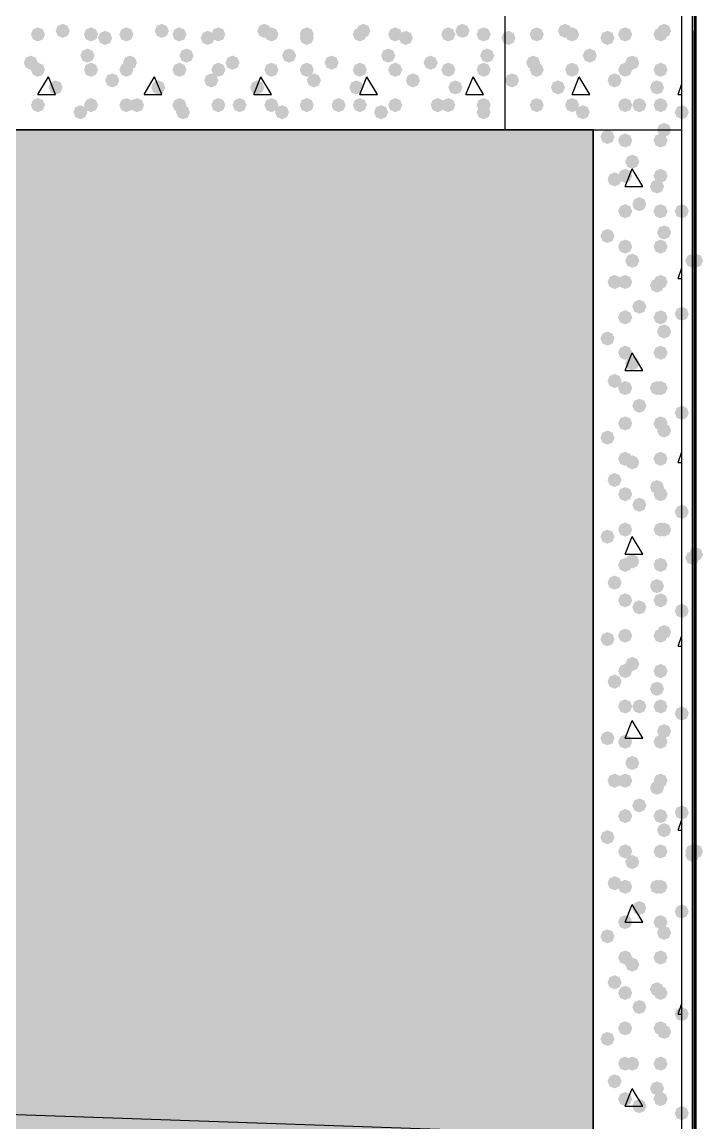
# Model space of a CAD drawing. Header units: millimetres. Extents: x 0 to 420, y 0 to 297.
# Drawn here: x 372.77 to 380.92, y 148.61 to 161.78 of the extents above; entities that cross this region are included whole.
import ezdxf

# ---------------------------------------------------------------- set-up
doc = ezdxf.new("R2010")
doc.units = ezdxf.units.MM
doc.layers.get('0').update_dxf_attribs({"linetype": 'CONTINUOUS'})

msp = doc.modelspace()

# ---------------------------------------------------------------- hatches: boundary and pattern name
at = {"true_color": 0x000007}
h = msp.add_hatch(color=0, dxfattribs=at)
h.paths.add_polyline_path([(380.788333, 226.271667), (380.788333, 82.677)], flags=0)
h.paths.add_polyline_path([(380.788333, 82.677), (380.788333, 226.271667)], flags=0)
at = {"true_color": 0x000008}
for points in [[(373.041333, 161.628667), (373.016462, 161.568871), (372.956667, 161.544), (372.896871, 161.568871), (372.872, 161.628667), (372.896871, 161.688462), (372.956667, 161.713333), (373.016462, 161.688463)], [(373.337667, 161.671), (373.312796, 161.611204), (373.253, 161.586333), (373.193204, 161.611204), (373.168333, 161.671), (373.193204, 161.730796), (373.253, 161.755667), (373.312796, 161.730796)], [(373.676333, 161.628667), (373.651462, 161.568871), (373.591667, 161.544), (373.531871, 161.568871), (373.507, 161.628667), (373.531871, 161.688462), (373.591667, 161.713333), (373.651462, 161.688463)], [(374.099667, 161.628667), (374.074796, 161.568871), (374.015, 161.544), (373.955204, 161.568871), (373.930333, 161.628667), (373.955204, 161.688462), (374.015, 161.713333), (374.074796, 161.688463)], [(374.523, 161.671), (374.498129, 161.611204), (374.438333, 161.586333), (374.378537, 161.611204), (374.353667, 161.671), (374.378537, 161.730796), (374.438333, 161.755667), (374.498129, 161.730796)], [(374.734667, 161.628667), (374.709796, 161.568871), (374.65, 161.544), (374.590204, 161.568871), (374.565333, 161.628667), (374.590204, 161.688462), (374.65, 161.713333), (374.709796, 161.688463)], [(375.200333, 161.628667), (375.175462, 161.568871), (375.115667, 161.544), (375.055871, 161.568871), (375.031, 161.628667), (375.055871, 161.688462), (375.115667, 161.713333), (375.175462, 161.688463)], [(375.750667, 161.671), (375.725796, 161.611204), (375.666, 161.586333), (375.606204, 161.611204), (375.581333, 161.671), (375.606204, 161.730796), (375.666, 161.755667), (375.725796, 161.730796)], [(375.835333, 161.628667), (375.810462, 161.568871), (375.750667, 161.544), (375.690871, 161.568871), (375.666, 161.628667), (375.690871, 161.688462), (375.750667, 161.713333), (375.810462, 161.688463)], [(376.258667, 161.628667), (376.233796, 161.568871), (376.174, 161.544), (376.114204, 161.568871), (376.089333, 161.628667), (376.114204, 161.688462), (376.174, 161.713333), (376.233796, 161.688463)], [(376.893667, 161.628667), (376.868796, 161.568871), (376.809, 161.544), (376.749204, 161.568871), (376.724333, 161.628667), (376.749204, 161.688462), (376.809, 161.713333), (376.868796, 161.688463)], [(376.936, 161.671), (376.911129, 161.611204), (376.851333, 161.586333), (376.791538, 161.611204), (376.766667, 161.671), (376.791537, 161.730796), (376.851333, 161.755667), (376.911129, 161.730796)], [(377.317, 161.628667), (377.292129, 161.568871), (377.232333, 161.544), (377.172537, 161.568871), (377.147667, 161.628667), (377.172537, 161.688462), (377.232333, 161.713333), (377.292129, 161.688463)], [(377.952, 161.628667), (377.927129, 161.568871), (377.867333, 161.544), (377.807538, 161.568871), (377.782667, 161.628667), (377.807537, 161.688462), (377.867333, 161.713333), (377.927129, 161.688463)], [(378.121333, 161.671), (378.096462, 161.611204), (378.036667, 161.586333), (377.976871, 161.611204), (377.952, 161.671), (377.976871, 161.730796), (378.036667, 161.755667), (378.096462, 161.730796)], [(378.375333, 161.628667), (378.350462, 161.568871), (378.290667, 161.544), (378.230871, 161.568871), (378.206, 161.628667), (378.230871, 161.688462), (378.290667, 161.713333), (378.350462, 161.688463)], [(373.845667, 161.586333), (373.820796, 161.526537), (373.761, 161.501667), (373.701204, 161.526537), (373.676333, 161.586333), (373.701204, 161.646129), (373.761, 161.671), (373.820796, 161.646129)], [(375.073333, 161.586333), (375.048463, 161.526537), (374.988667, 161.501667), (374.928871, 161.526537), (374.904, 161.586333), (374.928871, 161.646129), (374.988667, 161.671), (375.048462, 161.646129)], [(376.258667, 161.586333), (376.233796, 161.526537), (376.174, 161.501667), (376.114204, 161.526537), (376.089333, 161.586333), (376.114204, 161.646129), (376.174, 161.671), (376.233796, 161.646129)], [(377.444, 161.586333), (377.419129, 161.526537), (377.359333, 161.501667), (377.299537, 161.526537), (377.274667, 161.586333), (377.299537, 161.646129), (377.359333, 161.671), (377.419129, 161.646129)], [(373.634, 161.374667), (373.609129, 161.314871), (373.549333, 161.29), (373.489537, 161.314871), (373.464667, 161.374667), (373.489537, 161.434462), (373.549333, 161.459333), (373.609129, 161.434463)], [(374.819333, 161.374667), (374.794462, 161.314871), (374.734667, 161.29), (374.674871, 161.314871), (374.65, 161.374667), (374.674871, 161.434462), (374.734667, 161.459333), (374.794462, 161.434463)], [(376.047, 161.374667), (376.022129, 161.314871), (375.962333, 161.29), (375.902537, 161.314871), (375.877667, 161.374667), (375.902537, 161.434462), (375.962333, 161.459333), (376.022129, 161.434463)], [(377.232333, 161.374667), (377.207462, 161.314871), (377.147667, 161.29), (377.087871, 161.314871), (377.063, 161.374667), (377.087871, 161.434462), (377.147667, 161.459333), (377.207462, 161.434463)], [(378.417667, 161.374667), (378.392796, 161.314871), (378.333, 161.29), (378.273204, 161.314871), (378.248333, 161.374667), (378.273204, 161.434462), (378.333, 161.459333), (378.392796, 161.434463)], [(372.956667, 161.29), (372.931796, 161.230204), (372.872, 161.205333), (372.812204, 161.230204), (372.787333, 161.29), (372.812204, 161.349796), (372.872, 161.374667), (372.931796, 161.349796)], [(373.041333, 161.205333), (373.016462, 161.145537), (372.956667, 161.120667), (372.896871, 161.145537), (372.872, 161.205333), (372.896871, 161.265129), (372.956667, 161.29), (373.016462, 161.265129)], [(373.676333, 161.205333), (373.651462, 161.145537), (373.591667, 161.120667), (373.531871, 161.145537), (373.507, 161.205333), (373.531871, 161.265129), (373.591667, 161.29), (373.651462, 161.265129)], [(374.099667, 161.205333), (374.074796, 161.145537), (374.015, 161.120667), (373.955204, 161.145537), (373.930333, 161.205333), (373.955204, 161.265129), (374.015, 161.29), (374.074796, 161.265129)], [(374.142, 161.29), (374.117129, 161.230204), (374.057333, 161.205333), (373.997538, 161.230204), (373.972667, 161.29), (373.997537, 161.349796), (374.057333, 161.374667), (374.117129, 161.349796)], [(374.734667, 161.205333), (374.709796, 161.145537), (374.65, 161.120667), (374.590204, 161.145537), (374.565333, 161.205333), (374.590204, 161.265129), (374.65, 161.29), (374.709796, 161.265129)], [(375.200333, 161.205333), (375.175462, 161.145537), (375.115667, 161.120667), (375.055871, 161.145537), (375.031, 161.205333), (375.055871, 161.265129), (375.115667, 161.29), (375.175462, 161.265129)], [(375.369667, 161.29), (375.344796, 161.230204), (375.285, 161.205333), (375.225204, 161.230204), (375.200333, 161.29), (375.225204, 161.349796), (375.285, 161.374667), (375.344796, 161.349796)], [(375.835333, 161.205333), (375.810462, 161.145537), (375.750667, 161.120667), (375.690871, 161.145537), (375.666, 161.205333), (375.690871, 161.265129), (375.750667, 161.29), (375.810462, 161.265129)], [(376.258667, 161.205333), (376.233796, 161.145537), (376.174, 161.120667), (376.114204, 161.145537), (376.089333, 161.205333), (376.114204, 161.265129), (376.174, 161.29), (376.233796, 161.265129)], [(376.555, 161.29), (376.530129, 161.230204), (376.470333, 161.205333), (376.410538, 161.230204), (376.385667, 161.29), (376.410537, 161.349796), (376.470333, 161.374667), (376.530129, 161.349796)], [(376.893667, 161.205333), (376.868796, 161.145537), (376.809, 161.120667), (376.749204, 161.145537), (376.724333, 161.205333), (376.749204, 161.265129), (376.809, 161.29), (376.868796, 161.265129)], [(377.317, 161.205333), (377.292129, 161.145537), (377.232333, 161.120667), (377.172537, 161.145537), (377.147667, 161.205333), (377.172537, 161.265129), (377.232333, 161.29), (377.292129, 161.265129)], [(377.740333, 161.29), (377.715463, 161.230204), (377.655667, 161.205333), (377.595871, 161.230204), (377.571, 161.29), (377.595871, 161.349796), (377.655667, 161.374667), (377.715462, 161.349796)], [(377.952, 161.205333), (377.927129, 161.145537), (377.867333, 161.120667), (377.807538, 161.145537), (377.782667, 161.205333), (377.807537, 161.265129), (377.867333, 161.29), (377.927129, 161.265129)], [(378.375333, 161.205333), (378.350462, 161.145537), (378.290667, 161.120667), (378.230871, 161.145537), (378.206, 161.205333), (378.230871, 161.265129), (378.290667, 161.29), (378.350462, 161.265129)], [(373.930333, 161.078333), (373.905463, 161.018537), (373.845667, 160.993667), (373.785871, 161.018537), (373.761, 161.078333), (373.785871, 161.138129), (373.845667, 161.163), (373.905462, 161.138129)], [(375.115667, 161.078333), (375.090796, 161.018537), (375.031, 160.993667), (374.971204, 161.018537), (374.946333, 161.078333), (374.971204, 161.138129), (375.031, 161.163), (375.090796, 161.138129)], [(376.343333, 161.078333), (376.318463, 161.018537), (376.258667, 160.993667), (376.198871, 161.018537), (376.174, 161.078333), (376.198871, 161.138129), (376.258667, 161.163), (376.318462, 161.138129)], [(377.528667, 161.078333), (377.503796, 161.018537), (377.444, 160.993667), (377.384204, 161.018537), (377.359333, 161.078333), (377.384204, 161.138129), (377.444, 161.163), (377.503796, 161.138129)], [(373.253, 160.993667), (373.228129, 160.933871), (373.168333, 160.909), (373.108538, 160.933871), (373.083667, 160.993667), (373.108537, 161.053462), (373.168333, 161.078333), (373.228129, 161.053463)], [(374.480667, 160.993667), (374.455796, 160.933871), (374.396, 160.909), (374.336204, 160.933871), (374.311333, 160.993667), (374.336204, 161.053462), (374.396, 161.078333), (374.455796, 161.053463)], [(375.666, 160.993667), (375.641129, 160.933871), (375.581333, 160.909), (375.521538, 160.933871), (375.496667, 160.993667), (375.521537, 161.053462), (375.581333, 161.078333), (375.641129, 161.053463)], [(376.851333, 160.993667), (376.826462, 160.933871), (376.766667, 160.909), (376.706871, 160.933871), (376.682, 160.993667), (376.706871, 161.053462), (376.766667, 161.078333), (376.826462, 161.053463)], [(378.036667, 160.993667), (378.011796, 160.933871), (377.952, 160.909), (377.892204, 160.933871), (377.867333, 160.993667), (377.892204, 161.053462), (377.952, 161.078333), (378.011796, 161.053463)], [(373.041333, 160.782), (373.016462, 160.722204), (372.956667, 160.697333), (372.896871, 160.722204), (372.872, 160.782), (372.896871, 160.841796), (372.956667, 160.866667), (373.016462, 160.841796)], [(373.041333, 160.782), (373.016462, 160.722204), (372.956667, 160.697333), (372.896871, 160.722204), (372.872, 160.782), (372.896871, 160.841796), (372.956667, 160.866667), (373.016462, 160.841796)], [(373.549333, 160.697333), (373.524462, 160.637537), (373.464667, 160.612667), (373.404871, 160.637537), (373.38, 160.697333), (373.404871, 160.757129), (373.464667, 160.782), (373.524462, 160.757129)], [(373.676333, 160.782), (373.651462, 160.722204), (373.591667, 160.697333), (373.531871, 160.722204), (373.507, 160.782), (373.531871, 160.841796), (373.591667, 160.866667), (373.651462, 160.841796)], [(374.099667, 160.782), (374.074796, 160.722204), (374.015, 160.697333), (373.955204, 160.722204), (373.930333, 160.782), (373.955204, 160.841796), (374.015, 160.866667), (374.074796, 160.841796)], [(374.226667, 160.782), (374.201796, 160.722204), (374.142, 160.697333), (374.082204, 160.722204), (374.057333, 160.782), (374.082204, 160.841796), (374.142, 160.866667), (374.201796, 160.841796)], [(374.734667, 160.782), (374.709796, 160.722204), (374.65, 160.697333), (374.590204, 160.722204), (374.565333, 160.782), (374.590204, 160.841796), (374.65, 160.866667), (374.709796, 160.841796)], [(374.777, 160.697333), (374.752129, 160.637537), (374.692333, 160.612667), (374.632538, 160.637537), (374.607667, 160.697333), (374.632537, 160.757129), (374.692333, 160.782), (374.752129, 160.757129)], [(375.200333, 160.782), (375.175462, 160.722204), (375.115667, 160.697333), (375.055871, 160.722204), (375.031, 160.782), (375.055871, 160.841796), (375.115667, 160.866667), (375.175462, 160.841796)], [(375.454333, 160.782), (375.429463, 160.722204), (375.369667, 160.697333), (375.309871, 160.722204), (375.285, 160.782), (375.309871, 160.841796), (375.369667, 160.866667), (375.429462, 160.841796)], [(375.835333, 160.782), (375.810462, 160.722204), (375.750667, 160.697333), (375.690871, 160.722204), (375.666, 160.782), (375.690871, 160.841796), (375.750667, 160.866667), (375.810462, 160.841796)], [(375.962333, 160.697333), (375.937462, 160.637537), (375.877667, 160.612667), (375.817871, 160.637537), (375.793, 160.697333), (375.817871, 160.757129), (375.877667, 160.782), (375.937462, 160.757129)], [(376.258667, 160.782), (376.233796, 160.722204), (376.174, 160.697333), (376.114204, 160.722204), (376.089333, 160.782), (376.114204, 160.841796), (376.174, 160.866667), (376.233796, 160.841796)], [(376.639667, 160.782), (376.614796, 160.722204), (376.555, 160.697333), (376.495204, 160.722204), (376.470333, 160.782), (376.495204, 160.841796), (376.555, 160.866667), (376.614796, 160.841796)], [(376.893667, 160.782), (376.868796, 160.722204), (376.809, 160.697333), (376.749204, 160.722204), (376.724333, 160.782), (376.749204, 160.841796), (376.809, 160.866667), (376.868796, 160.841796)], [(377.147667, 160.697333), (377.122796, 160.637537), (377.063, 160.612667), (377.003204, 160.637537), (376.978333, 160.697333), (377.003204, 160.757129), (377.063, 160.782), (377.122796, 160.757129)], [(377.317, 160.782), (377.292129, 160.722204), (377.232333, 160.697333), (377.172537, 160.722204), (377.147667, 160.782), (377.172537, 160.841796), (377.232333, 160.866667), (377.292129, 160.841796)], [(377.825, 160.782), (377.800129, 160.722204), (377.740333, 160.697333), (377.680538, 160.722204), (377.655667, 160.782), (377.680537, 160.841796), (377.740333, 160.866667), (377.800129, 160.841796)], [(377.952, 160.782), (377.927129, 160.722204), (377.867333, 160.697333), (377.807538, 160.722204), (377.782667, 160.782), (377.807537, 160.841796), (377.867333, 160.866667), (377.927129, 160.841796)], [(378.375333, 160.782), (378.350462, 160.722204), (378.290667, 160.697333), (378.230871, 160.722204), (378.206, 160.782), (378.230871, 160.841796), (378.290667, 160.866667), (378.350462, 160.841796)], [(378.375333, 160.697333), (378.350462, 160.637537), (378.290667, 160.612667), (378.230871, 160.637537), (378.206, 160.697333), (378.230871, 160.757129), (378.290667, 160.782), (378.350462, 160.757129)], [(380.534333, 160.485667), (380.509462, 160.425871), (380.449667, 160.401), (380.389871, 160.425871), (380.365, 160.485667), (380.389871, 160.545462), (380.449667, 160.570333), (380.509462, 160.545463)], [(379.857, 160.401), (379.832129, 160.341204), (379.772333, 160.316333), (379.712538, 160.341204), (379.687667, 160.401), (379.712537, 160.460796), (379.772333, 160.485667), (379.832129, 160.460796)], [(380.068667, 160.358667), (380.043796, 160.298871), (379.984, 160.274), (379.924204, 160.298871), (379.899333, 160.358667), (379.924204, 160.418462), (379.984, 160.443333), (380.043796, 160.418463)], [(380.492, 160.358667), (380.467129, 160.298871), (380.407333, 160.274), (380.347538, 160.298871), (380.322667, 160.358667), (380.347537, 160.418462), (380.407333, 160.443333), (380.467129, 160.418463)], [(380.153333, 160.104667), (380.128462, 160.044871), (380.068667, 160.02), (380.008871, 160.044871), (379.984, 160.104667), (380.008871, 160.164462), (380.068667, 160.189333), (380.128462, 160.164463)], [(379.941667, 159.893), (379.916796, 159.833204), (379.857, 159.808333), (379.797204, 159.833204), (379.772333, 159.893), (379.797204, 159.952796), (379.857, 159.977667), (379.916796, 159.952796)], [(380.068667, 159.935333), (380.043796, 159.875537), (379.984, 159.850667), (379.924204, 159.875537), (379.899333, 159.935333), (379.924204, 159.995129), (379.984, 160.02), (380.043796, 159.995129)], [(380.492, 159.935333), (380.467129, 159.875537), (380.407333, 159.850667), (380.347538, 159.875537), (380.322667, 159.935333), (380.347537, 159.995129), (380.407333, 160.02), (380.467129, 159.995129)], [(380.449667, 159.808333), (380.424796, 159.748538), (380.365, 159.723667), (380.305204, 159.748538), (380.280333, 159.808333), (380.305204, 159.868129), (380.365, 159.893), (380.424796, 159.868129)], [(380.068667, 159.512), (380.043796, 159.452204), (379.984, 159.427333), (379.924204, 159.452204), (379.899333, 159.512), (379.924204, 159.571796), (379.984, 159.596667), (380.043796, 159.571796)], [(380.238, 159.596667), (380.213129, 159.536871), (380.153333, 159.512), (380.093538, 159.536871), (380.068667, 159.596667), (380.093537, 159.656462), (380.153333, 159.681333), (380.213129, 159.656463)], [(380.492, 159.512), (380.467129, 159.452204), (380.407333, 159.427333), (380.347538, 159.452204), (380.322667, 159.512), (380.347537, 159.571796), (380.407333, 159.596667), (380.467129, 159.571796)], [(380.746, 159.512), (380.721129, 159.452204), (380.661333, 159.427333), (380.601537, 159.452204), (380.576667, 159.512), (380.601537, 159.571796), (380.661333, 159.596667), (380.721129, 159.571796)], [(380.534333, 159.258), (380.509462, 159.198204), (380.449667, 159.173333), (380.389871, 159.198204), (380.365, 159.258), (380.389871, 159.317796), (380.449667, 159.342667), (380.509462, 159.317796)], [(379.857, 159.215667), (379.832129, 159.155871), (379.772333, 159.131), (379.712538, 159.155871), (379.687667, 159.215667), (379.712537, 159.275462), (379.772333, 159.300333), (379.832129, 159.275463)], [(380.068667, 159.088667), (380.043796, 159.028871), (379.984, 159.004), (379.924204, 159.028871), (379.899333, 159.088667), (379.924204, 159.148462), (379.984, 159.173333), (380.043796, 159.148463)], [(380.492, 159.088667), (380.467129, 159.028871), (380.407333, 159.004), (380.347538, 159.028871), (380.322667, 159.088667), (380.347537, 159.148462), (380.407333, 159.173333), (380.467129, 159.148463)], [(380.153333, 158.919333), (380.128462, 158.859537), (380.068667, 158.834667), (380.008871, 158.859537), (379.984, 158.919333), (380.008871, 158.979129), (380.068667, 159.004), (380.128462, 158.979129)], [(379.941667, 158.665333), (379.916796, 158.605537), (379.857, 158.580667), (379.797204, 158.605537), (379.772333, 158.665333), (379.797204, 158.725129), (379.857, 158.75), (379.916796, 158.725129)], [(380.068667, 158.665333), (380.043796, 158.605537), (379.984, 158.580667), (379.924204, 158.605537), (379.899333, 158.665333), (379.924204, 158.725129), (379.984, 158.75), (380.043796, 158.725129)], [(380.449667, 158.623), (380.424796, 158.563204), (380.365, 158.538333), (380.305204, 158.563204), (380.280333, 158.623), (380.305204, 158.682796), (380.365, 158.707667), (380.424796, 158.682796)], [(380.492, 158.665333), (380.467129, 158.605537), (380.407333, 158.580667), (380.347538, 158.605537), (380.322667, 158.665333), (380.347537, 158.725129), (380.407333, 158.75), (380.467129, 158.725129)], [(380.238, 158.369), (380.213129, 158.309204), (380.153333, 158.284333), (380.093538, 158.309204), (380.068667, 158.369), (380.093537, 158.428796), (380.153333, 158.453667), (380.213129, 158.428796)], [(380.068667, 158.242), (380.043796, 158.182204), (379.984, 158.157333), (379.924204, 158.182204), (379.899333, 158.242), (379.924204, 158.301796), (379.984, 158.326667), (380.043796, 158.301796)], [(380.492, 158.242), (380.467129, 158.182204), (380.407333, 158.157333), (380.347538, 158.182204), (380.322667, 158.242), (380.347537, 158.301796), (380.407333, 158.326667), (380.467129, 158.301796)], [(380.746, 158.284333), (380.721129, 158.224538), (380.661333, 158.199667), (380.601537, 158.224538), (380.576667, 158.284333), (380.601537, 158.344129), (380.661333, 158.369), (380.721129, 158.344129)], [(380.534333, 158.072667), (380.509462, 158.012871), (380.449667, 157.988), (380.389871, 158.012871), (380.365, 158.072667), (380.389871, 158.132462), (380.449667, 158.157333), (380.509462, 158.132463)], [(379.857, 157.988), (379.832129, 157.928204), (379.772333, 157.903333), (379.712538, 157.928204), (379.687667, 157.988), (379.712537, 158.047796), (379.772333, 158.072667), (379.832129, 158.047796)], [(380.068667, 157.818667), (380.043796, 157.758871), (379.984, 157.734), (379.924204, 157.758871), (379.899333, 157.818667), (379.924204, 157.878462), (379.984, 157.903333), (380.043796, 157.878463)], [(380.492, 157.818667), (380.467129, 157.758871), (380.407333, 157.734), (380.347538, 157.758871), (380.322667, 157.818667), (380.347537, 157.878462), (380.407333, 157.903333), (380.467129, 157.878463)], [(380.153333, 157.691667), (380.128462, 157.631871), (380.068667, 157.607), (380.008871, 157.631871), (379.984, 157.691667), (380.008871, 157.751462), (380.068667, 157.776333), (380.128462, 157.751463)], [(379.941667, 157.48), (379.916796, 157.420204), (379.857, 157.395333), (379.797204, 157.420204), (379.772333, 157.48), (379.797204, 157.539796), (379.857, 157.564667), (379.916796, 157.539796)], [(380.068667, 157.395333), (380.043796, 157.335537), (379.984, 157.310667), (379.924204, 157.335537), (379.899333, 157.395333), (379.924204, 157.455129), (379.984, 157.48), (380.043796, 157.455129)], [(380.449667, 157.395333), (380.424796, 157.335537), (380.365, 157.310667), (380.305204, 157.335537), (380.280333, 157.395333), (380.305204, 157.455129), (380.365, 157.48), (380.424796, 157.455129)], [(380.492, 157.395333), (380.467129, 157.335537), (380.407333, 157.310667), (380.347538, 157.335537), (380.322667, 157.395333), (380.347537, 157.455129), (380.407333, 157.48), (380.467129, 157.455129)], [(380.238, 157.183667), (380.213129, 157.123871), (380.153333, 157.099), (380.093538, 157.123871), (380.068667, 157.183667), (380.093537, 157.243462), (380.153333, 157.268333), (380.213129, 157.243463)], [(380.746, 157.099), (380.721129, 157.039204), (380.661333, 157.014333), (380.601537, 157.039204), (380.576667, 157.099), (380.601537, 157.158796), (380.661333, 157.183667), (380.721129, 157.158796)], [(380.068667, 156.972), (380.043796, 156.912204), (379.984, 156.887333), (379.924204, 156.912204), (379.899333, 156.972), (379.924204, 157.031796), (379.984, 157.056667), (380.043796, 157.031796)], [(380.492, 156.972), (380.467129, 156.912204), (380.407333, 156.887333), (380.347538, 156.912204), (380.322667, 156.972), (380.347537, 157.031796), (380.407333, 157.056667), (380.467129, 157.031796)], [(380.534333, 156.887333), (380.509462, 156.827537), (380.449667, 156.802667), (380.389871, 156.827537), (380.365, 156.887333), (380.389871, 156.947129), (380.449667, 156.972), (380.509462, 156.947129)], [(379.857, 156.802667), (379.832129, 156.742871), (379.772333, 156.718), (379.712538, 156.742871), (379.687667, 156.802667), (379.712537, 156.862462), (379.772333, 156.887333), (379.832129, 156.862463)], [(380.068667, 156.548667), (380.043796, 156.488871), (379.984, 156.464), (379.924204, 156.488871), (379.899333, 156.548667), (379.924204, 156.608462), (379.984, 156.633333), (380.043796, 156.608463)], [(380.153333, 156.506333), (380.128462, 156.446537), (380.068667, 156.421667), (380.008871, 156.446537), (379.984, 156.506333), (380.008871, 156.566129), (380.068667, 156.591), (380.128462, 156.566129)], [(380.492, 156.548667), (380.467129, 156.488871), (380.407333, 156.464), (380.347538, 156.488871), (380.322667, 156.548667), (380.347537, 156.608462), (380.407333, 156.633333), (380.467129, 156.608463)], [(379.941667, 156.294667), (379.916796, 156.234871), (379.857, 156.21), (379.797204, 156.234871), (379.772333, 156.294667), (379.797204, 156.354462), (379.857, 156.379333), (379.916796, 156.354463)], [(380.449667, 156.21), (380.424796, 156.150204), (380.365, 156.125333), (380.305204, 156.150204), (380.280333, 156.21), (380.305204, 156.269796), (380.365, 156.294667), (380.424796, 156.269796)], [(380.068667, 156.125333), (380.043796, 156.065537), (379.984, 156.040667), (379.924204, 156.065537), (379.899333, 156.125333), (379.924204, 156.185129), (379.984, 156.21), (380.043796, 156.185129)], [(380.492, 156.125333), (380.467129, 156.065537), (380.407333, 156.040667), (380.347538, 156.065537), (380.322667, 156.125333), (380.347537, 156.185129), (380.407333, 156.21), (380.467129, 156.185129)], [(380.238, 155.998333), (380.213129, 155.938538), (380.153333, 155.913667), (380.093538, 155.938538), (380.068667, 155.998333), (380.093537, 156.058129), (380.153333, 156.083), (380.213129, 156.058129)], [(380.746, 155.913667), (380.721129, 155.853871), (380.661333, 155.829), (380.601537, 155.853871), (380.576667, 155.913667), (380.601537, 155.973462), (380.661333, 155.998333), (380.721129, 155.973463)], [(380.068667, 155.702), (380.043796, 155.642204), (379.984, 155.617333), (379.924204, 155.642204), (379.899333, 155.702), (379.924204, 155.761796), (379.984, 155.786667), (380.043796, 155.761796)], [(380.492, 155.702), (380.467129, 155.642204), (380.407333, 155.617333), (380.347538, 155.642204), (380.322667, 155.702), (380.347537, 155.761796), (380.407333, 155.786667), (380.467129, 155.761796)], [(380.534333, 155.702), (380.509462, 155.642204), (380.449667, 155.617333), (380.389871, 155.642204), (380.365, 155.702), (380.389871, 155.761796), (380.449667, 155.786667), (380.509462, 155.761796)], [(379.857, 155.617333), (379.832129, 155.557537), (379.772333, 155.532667), (379.712538, 155.557537), (379.687667, 155.617333), (379.712537, 155.677129), (379.772333, 155.702), (379.832129, 155.677129)], [(380.068667, 155.278667), (380.043796, 155.218871), (379.984, 155.194), (379.924204, 155.218871), (379.899333, 155.278667), (379.924204, 155.338462), (379.984, 155.363333), (380.043796, 155.338463)], [(380.153333, 155.321), (380.128462, 155.261204), (380.068667, 155.236333), (380.008871, 155.261204), (379.984, 155.321), (380.008871, 155.380796), (380.068667, 155.405667), (380.128462, 155.380796)], [(380.492, 155.278667), (380.467129, 155.218871), (380.407333, 155.194), (380.347538, 155.218871), (380.322667, 155.278667), (380.347537, 155.338462), (380.407333, 155.363333), (380.467129, 155.338463)], [(379.941667, 155.067), (379.916796, 155.007204), (379.857, 154.982333), (379.797204, 155.007204), (379.772333, 155.067), (379.797204, 155.126796), (379.857, 155.151667), (379.916796, 155.126796)], [(380.449667, 155.024667), (380.424796, 154.964871), (380.365, 154.94), (380.305204, 154.964871), (380.280333, 155.024667), (380.305204, 155.084462), (380.365, 155.109333), (380.424796, 155.084463)], [(380.068667, 154.855333), (380.043796, 154.795537), (379.984, 154.770667), (379.924204, 154.795537), (379.899333, 154.855333), (379.924204, 154.915129), (379.984, 154.94), (380.043796, 154.915129)], [(380.238, 154.770667), (380.213129, 154.710871), (380.153333, 154.686), (380.093538, 154.710871), (380.068667, 154.770667), (380.093537, 154.830462), (380.153333, 154.855333), (380.213129, 154.830463)], [(380.492, 154.855333), (380.467129, 154.795537), (380.407333, 154.770667), (380.347538, 154.795537), (380.322667, 154.855333), (380.347537, 154.915129), (380.407333, 154.94), (380.467129, 154.915129)], [(380.746, 154.728333), (380.721129, 154.668537), (380.661333, 154.643667), (380.601537, 154.668537), (380.576667, 154.728333), (380.601537, 154.788129), (380.661333, 154.813), (380.721129, 154.788129)], [(379.857, 154.389667), (379.832129, 154.329871), (379.772333, 154.305), (379.712538, 154.329871), (379.687667, 154.389667), (379.712537, 154.449462), (379.772333, 154.474333), (379.832129, 154.449463)], [(380.068667, 154.432), (380.043796, 154.372204), (379.984, 154.347333), (379.924204, 154.372204), (379.899333, 154.432), (379.924204, 154.491796), (379.984, 154.516667), (380.043796, 154.491796)], [(380.492, 154.432), (380.467129, 154.372204), (380.407333, 154.347333), (380.347538, 154.372204), (380.322667, 154.432), (380.347537, 154.491796), (380.407333, 154.516667), (380.467129, 154.491796)], [(380.534333, 154.474333), (380.509462, 154.414537), (380.449667, 154.389667), (380.389871, 154.414537), (380.365, 154.474333), (380.389871, 154.534129), (380.449667, 154.559), (380.509462, 154.534129)], [(380.153333, 154.093333), (380.128462, 154.033537), (380.068667, 154.008667), (380.008871, 154.033537), (379.984, 154.093333), (380.008871, 154.153129), (380.068667, 154.178), (380.128462, 154.153129)], [(380.068667, 154.008667), (380.043796, 153.948871), (379.984, 153.924), (379.924204, 153.948871), (379.899333, 154.008667), (379.924204, 154.068462), (379.984, 154.093333), (380.043796, 154.068463)], [(380.492, 154.008667), (380.467129, 153.948871), (380.407333, 153.924), (380.347538, 153.948871), (380.322667, 154.008667), (380.347537, 154.068462), (380.407333, 154.093333), (380.467129, 154.068463)], [(379.941667, 153.881667), (379.916796, 153.821871), (379.857, 153.797), (379.797204, 153.821871), (379.772333, 153.881667), (379.797204, 153.941462), (379.857, 153.966333), (379.916796, 153.941463)], [(380.449667, 153.797), (380.424796, 153.737204), (380.365, 153.712333), (380.305204, 153.737204), (380.280333, 153.797), (380.305204, 153.856796), (380.365, 153.881667), (380.424796, 153.856796)], [(380.068667, 153.585333), (380.043796, 153.525537), (379.984, 153.500667), (379.924204, 153.525537), (379.899333, 153.585333), (379.924204, 153.645129), (379.984, 153.67), (380.043796, 153.645129)], [(380.238, 153.585333), (380.213129, 153.525537), (380.153333, 153.500667), (380.093538, 153.525537), (380.068667, 153.585333), (380.093537, 153.645129), (380.153333, 153.67), (380.213129, 153.645129)], [(380.492, 153.585333), (380.467129, 153.525537), (380.407333, 153.500667), (380.347538, 153.525537), (380.322667, 153.585333), (380.347537, 153.645129), (380.407333, 153.67), (380.467129, 153.645129)], [(380.746, 153.500667), (380.721129, 153.440871), (380.661333, 153.416), (380.601537, 153.440871), (380.576667, 153.500667), (380.601537, 153.560462), (380.661333, 153.585333), (380.721129, 153.560463)], [(379.857, 153.204333), (379.832129, 153.144537), (379.772333, 153.119667), (379.712538, 153.144537), (379.687667, 153.204333), (379.712537, 153.264129), (379.772333, 153.289), (379.832129, 153.264129)], [(380.534333, 153.289), (380.509462, 153.229204), (380.449667, 153.204333), (380.389871, 153.229204), (380.365, 153.289), (380.389871, 153.348796), (380.449667, 153.373667), (380.509462, 153.348796)], [(380.068667, 153.162), (380.043796, 153.102204), (379.984, 153.077333), (379.924204, 153.102204), (379.899333, 153.162), (379.924204, 153.221796), (379.984, 153.246667), (380.043796, 153.221796)], [(380.492, 153.162), (380.467129, 153.102204), (380.407333, 153.077333), (380.347538, 153.102204), (380.322667, 153.162), (380.347537, 153.221796), (380.407333, 153.246667), (380.467129, 153.221796)], [(380.153333, 152.908), (380.128462, 152.848204), (380.068667, 152.823333), (380.008871, 152.848204), (379.984, 152.908), (380.008871, 152.967796), (380.068667, 152.992667), (380.128462, 152.967796)], [(379.941667, 152.696333), (379.916796, 152.636537), (379.857, 152.611667), (379.797204, 152.636537), (379.772333, 152.696333), (379.797204, 152.756129), (379.857, 152.781), (379.916796, 152.756129)], [(380.068667, 152.696333), (380.043796, 152.636537), (379.984, 152.611667), (379.924204, 152.636537), (379.899333, 152.696333), (379.924204, 152.756129), (379.984, 152.781), (380.043796, 152.756129)], [(380.492, 152.696333), (380.467129, 152.636537), (380.407333, 152.611667), (380.347538, 152.636537), (380.322667, 152.696333), (380.347537, 152.756129), (380.407333, 152.781), (380.467129, 152.756129)], [(380.449667, 152.611667), (380.424796, 152.551871), (380.365, 152.527), (380.305204, 152.551871), (380.280333, 152.611667), (380.305204, 152.671462), (380.365, 152.696333), (380.424796, 152.671463)], [(380.238, 152.4), (380.213129, 152.340204), (380.153333, 152.315333), (380.093538, 152.340204), (380.068667, 152.4), (380.093537, 152.459796), (380.153333, 152.484667), (380.213129, 152.459796)], [(380.068667, 152.273), (380.043796, 152.213204), (379.984, 152.188333), (379.924204, 152.213204), (379.899333, 152.273), (379.924204, 152.332796), (379.984, 152.357667), (380.043796, 152.332796)], [(380.492, 152.273), (380.467129, 152.213204), (380.407333, 152.188333), (380.347538, 152.213204), (380.322667, 152.273), (380.347537, 152.332796), (380.407333, 152.357667), (380.467129, 152.332796)], [(380.746, 152.315333), (380.721129, 152.255537), (380.661333, 152.230667), (380.601537, 152.255537), (380.576667, 152.315333), (380.601537, 152.375129), (380.661333, 152.4), (380.721129, 152.375129)], [(379.857, 152.019), (379.832129, 151.959204), (379.772333, 151.934333), (379.712538, 151.959204), (379.687667, 152.019), (379.712537, 152.078796), (379.772333, 152.103667), (379.832129, 152.078796)], [(380.534333, 152.103667), (380.509462, 152.043871), (380.449667, 152.019), (380.389871, 152.043871), (380.365, 152.103667), (380.389871, 152.163462), (380.449667, 152.188333), (380.509462, 152.163463)], [(380.068667, 151.849667), (380.043796, 151.789871), (379.984, 151.765), (379.924204, 151.789871), (379.899333, 151.849667), (379.924204, 151.909462), (379.984, 151.934333), (380.043796, 151.909463)], [(380.492, 151.849667), (380.467129, 151.789871), (380.407333, 151.765), (380.347538, 151.789871), (380.322667, 151.849667), (380.347537, 151.909462), (380.407333, 151.934333), (380.467129, 151.909463)], [(380.153333, 151.722667), (380.128462, 151.662871), (380.068667, 151.638), (380.008871, 151.662871), (379.984, 151.722667), (380.008871, 151.782462), (380.068667, 151.807333), (380.128462, 151.782463)], [(379.941667, 151.468667), (379.916796, 151.408871), (379.857, 151.384), (379.797204, 151.408871), (379.772333, 151.468667), (379.797204, 151.528462), (379.857, 151.553333), (379.916796, 151.528463)], [(380.068667, 151.426333), (380.043796, 151.366537), (379.984, 151.341667), (379.924204, 151.366537), (379.899333, 151.426333), (379.924204, 151.486129), (379.984, 151.511), (380.043796, 151.486129)], [(380.449667, 151.426333), (380.424796, 151.366537), (380.365, 151.341667), (380.305204, 151.366537), (380.280333, 151.426333), (380.305204, 151.486129), (380.365, 151.511), (380.424796, 151.486129)], [(380.492, 151.426333), (380.467129, 151.366537), (380.407333, 151.341667), (380.347538, 151.366537), (380.322667, 151.426333), (380.347537, 151.486129), (380.407333, 151.511), (380.467129, 151.486129)], [(380.238, 151.172333), (380.213129, 151.112537), (380.153333, 151.087667), (380.093538, 151.112537), (380.068667, 151.172333), (380.093537, 151.232129), (380.153333, 151.257), (380.213129, 151.232129)], [(380.746, 151.13), (380.721129, 151.070204), (380.661333, 151.045333), (380.601537, 151.070204), (380.576667, 151.13), (380.601537, 151.189796), (380.661333, 151.214667), (380.721129, 151.189796)], [(380.068667, 151.003), (380.043796, 150.943204), (379.984, 150.918333), (379.924204, 150.943204), (379.899333, 151.003), (379.924204, 151.062796), (379.984, 151.087667), (380.043796, 151.062796)], [(380.492, 151.003), (380.467129, 150.943204), (380.407333, 150.918333), (380.347538, 150.943204), (380.322667, 151.003), (380.347537, 151.062796), (380.407333, 151.087667), (380.467129, 151.062796)], [(379.857, 150.833667), (379.832129, 150.773871), (379.772333, 150.749), (379.712538, 150.773871), (379.687667, 150.833667), (379.712537, 150.893462), (379.772333, 150.918333), (379.832129, 150.893463)], [(380.534333, 150.876), (380.509462, 150.816204), (380.449667, 150.791333), (380.389871, 150.816204), (380.365, 150.876), (380.389871, 150.935796), (380.449667, 150.960667), (380.509462, 150.935796)], [(380.068667, 150.579667), (380.043796, 150.519871), (379.984, 150.495), (379.924204, 150.519871), (379.899333, 150.579667), (379.924204, 150.639462), (379.984, 150.664333), (380.043796, 150.639463)], [(380.492, 150.579667), (380.467129, 150.519871), (380.407333, 150.495), (380.347538, 150.519871), (380.322667, 150.579667), (380.347537, 150.639462), (380.407333, 150.664333), (380.467129, 150.639463)], [(380.153333, 150.495), (380.128462, 150.435204), (380.068667, 150.410333), (380.008871, 150.435204), (379.984, 150.495), (380.008871, 150.554796), (380.068667, 150.579667), (380.128462, 150.554796)], [(379.941667, 150.283333), (379.916796, 150.223537), (379.857, 150.198667), (379.797204, 150.223537), (379.772333, 150.283333), (379.797204, 150.343129), (379.857, 150.368), (379.916796, 150.343129)], [(380.068667, 150.156333), (380.043796, 150.096537), (379.984, 150.071667), (379.924204, 150.096537), (379.899333, 150.156333), (379.924204, 150.216129), (379.984, 150.241), (380.043796, 150.216129)], [(380.449667, 150.198667), (380.424796, 150.138871), (380.365, 150.114), (380.305204, 150.138871), (380.280333, 150.198667), (380.305204, 150.258462), (380.365, 150.283333), (380.424796, 150.258463)], [(380.492, 150.156333), (380.467129, 150.096537), (380.407333, 150.071667), (380.347538, 150.096537), (380.322667, 150.156333), (380.347537, 150.216129), (380.407333, 150.241), (380.467129, 150.216129)], [(380.238, 149.987), (380.213129, 149.927204), (380.153333, 149.902333), (380.093538, 149.927204), (380.068667, 149.987), (380.093537, 150.046796), (380.153333, 150.071667), (380.213129, 150.046796)], [(380.746, 149.902333), (380.721129, 149.842537), (380.661333, 149.817667), (380.601537, 149.842537), (380.576667, 149.902333), (380.601537, 149.962129), (380.661333, 149.987), (380.721129, 149.962129)], [(380.068667, 149.733), (380.043796, 149.673204), (379.984, 149.648333), (379.924204, 149.673204), (379.899333, 149.733), (379.924204, 149.792796), (379.984, 149.817667), (380.043796, 149.792796)], [(380.492, 149.733), (380.467129, 149.673204), (380.407333, 149.648333), (380.347538, 149.673204), (380.322667, 149.733), (380.347537, 149.792796), (380.407333, 149.817667), (380.467129, 149.792796)], [(380.534333, 149.690667), (380.509462, 149.630871), (380.449667, 149.606), (380.389871, 149.630871), (380.365, 149.690667), (380.389871, 149.750462), (380.449667, 149.775333), (380.509462, 149.750463)], [(379.857, 149.606), (379.832129, 149.546204), (379.772333, 149.521333), (379.712538, 149.546204), (379.687667, 149.606), (379.712537, 149.665796), (379.772333, 149.690667), (379.832129, 149.665796)], [(380.068667, 149.309667), (380.043796, 149.249871), (379.984, 149.225), (379.924204, 149.249871), (379.899333, 149.309667), (379.924204, 149.369462), (379.984, 149.394333), (380.043796, 149.369463)], [(380.153333, 149.309667), (380.128462, 149.249871), (380.068667, 149.225), (380.008871, 149.249871), (379.984, 149.309667), (380.008871, 149.369462), (380.068667, 149.394333), (380.128462, 149.369463)], [(380.492, 149.309667), (380.467129, 149.249871), (380.407333, 149.225), (380.347538, 149.249871), (380.322667, 149.309667), (380.347537, 149.369462), (380.407333, 149.394333), (380.467129, 149.369463)], [(379.941667, 149.098), (379.916796, 149.038204), (379.857, 149.013333), (379.797204, 149.038204), (379.772333, 149.098), (379.797204, 149.157796), (379.857, 149.182667), (379.916796, 149.157796)], [(380.449667, 149.013333), (380.424796, 148.953537), (380.365, 148.928667), (380.305204, 148.953537), (380.280333, 149.013333), (380.305204, 149.073129), (380.365, 149.098), (380.424796, 149.073129)], [(380.068667, 148.886333), (380.043796, 148.826537), (379.984, 148.801667), (379.924204, 148.826537), (379.899333, 148.886333), (379.924204, 148.946129), (379.984, 148.971), (380.043796, 148.946129)], [(380.492, 148.886333), (380.467129, 148.826537), (380.407333, 148.801667), (380.347538, 148.826537), (380.322667, 148.886333), (380.347537, 148.946129), (380.407333, 148.971), (380.467129, 148.946129)], [(380.238, 148.801667), (380.213129, 148.741871), (380.153333, 148.717), (380.093538, 148.741871), (380.068667, 148.801667), (380.093537, 148.861462), (380.153333, 148.886333), (380.213129, 148.861463)], [(380.746, 148.717), (380.721129, 148.657204), (380.661333, 148.632333), (380.601537, 148.657204), (380.576667, 148.717), (380.601537, 148.776796), (380.661333, 148.801667), (380.721129, 148.776796)]]:
    msp.add_hatch(color=0, dxfattribs=at).paths.add_polyline_path(points, flags=0)
at = {"true_color": 0x000007}
for points in [[(379.010333, 161.628667), (378.985463, 161.568871), (378.925667, 161.544), (378.865871, 161.568871), (378.841, 161.628667), (378.865871, 161.688462), (378.925667, 161.713333), (378.985462, 161.688463)], [(379.349, 161.671), (379.324129, 161.611204), (379.264333, 161.586333), (379.204538, 161.611204), (379.179667, 161.671), (379.204537, 161.730796), (379.264333, 161.755667), (379.324129, 161.730796)], [(379.433667, 161.628667), (379.408796, 161.568871), (379.349, 161.544), (379.289204, 161.568871), (379.264333, 161.628667), (379.289204, 161.688462), (379.349, 161.713333), (379.408796, 161.688463)], [(380.068667, 161.628667), (380.043796, 161.568871), (379.984, 161.544), (379.924204, 161.568871), (379.899333, 161.628667), (379.924204, 161.688462), (379.984, 161.713333), (380.043796, 161.688463)], [(380.492, 161.628667), (380.467129, 161.568871), (380.407333, 161.544), (380.347538, 161.568871), (380.322667, 161.628667), (380.347537, 161.688462), (380.407333, 161.713333), (380.467129, 161.688463)], [(380.534333, 161.671), (380.509462, 161.611204), (380.449667, 161.586333), (380.389871, 161.611204), (380.365, 161.671), (380.389871, 161.730796), (380.449667, 161.755667), (380.509462, 161.730796)], [(378.671667, 161.586333), (378.646796, 161.526537), (378.587, 161.501667), (378.527204, 161.526537), (378.502333, 161.586333), (378.527204, 161.646129), (378.587, 161.671), (378.646796, 161.646129)], [(379.857, 161.586333), (379.832129, 161.526537), (379.772333, 161.501667), (379.712538, 161.526537), (379.687667, 161.586333), (379.712537, 161.646129), (379.772333, 161.671), (379.832129, 161.646129)], [(379.645333, 161.374667), (379.620463, 161.314871), (379.560667, 161.29), (379.500871, 161.314871), (379.476, 161.374667), (379.500871, 161.434462), (379.560667, 161.459333), (379.620462, 161.434463)], [(378.968, 161.29), (378.943129, 161.230204), (378.883333, 161.205333), (378.823537, 161.230204), (378.798667, 161.29), (378.823537, 161.349796), (378.883333, 161.374667), (378.943129, 161.349796)], [(379.010333, 161.205333), (378.985463, 161.145537), (378.925667, 161.120667), (378.865871, 161.145537), (378.841, 161.205333), (378.865871, 161.265129), (378.925667, 161.29), (378.985462, 161.265129)], [(379.433667, 161.205333), (379.408796, 161.145537), (379.349, 161.120667), (379.289204, 161.145537), (379.264333, 161.205333), (379.289204, 161.265129), (379.349, 161.29), (379.408796, 161.265129)], [(380.068667, 161.205333), (380.043796, 161.145537), (379.984, 161.120667), (379.924204, 161.145537), (379.899333, 161.205333), (379.924204, 161.265129), (379.984, 161.29), (380.043796, 161.265129)], [(380.153333, 161.29), (380.128462, 161.230204), (380.068667, 161.205333), (380.008871, 161.230204), (379.984, 161.29), (380.008871, 161.349796), (380.068667, 161.374667), (380.128462, 161.349796)], [(380.492, 161.205333), (380.467129, 161.145537), (380.407333, 161.120667), (380.347538, 161.145537), (380.322667, 161.205333), (380.347537, 161.265129), (380.407333, 161.29), (380.467129, 161.265129)], [(378.714, 161.078333), (378.689129, 161.018537), (378.629333, 160.993667), (378.569537, 161.018537), (378.544667, 161.078333), (378.569537, 161.138129), (378.629333, 161.163), (378.689129, 161.138129)], [(379.941667, 161.078333), (379.916796, 161.018537), (379.857, 160.993667), (379.797204, 161.018537), (379.772333, 161.078333), (379.797204, 161.138129), (379.857, 161.163), (379.916796, 161.138129)], [(379.264333, 160.993667), (379.239462, 160.933871), (379.179667, 160.909), (379.119871, 160.933871), (379.095, 160.993667), (379.119871, 161.053462), (379.179667, 161.078333), (379.239462, 161.053463)], [(380.449667, 160.993667), (380.424796, 160.933871), (380.365, 160.909), (380.305204, 160.933871), (380.280333, 160.993667), (380.305204, 161.053462), (380.365, 161.078333), (380.424796, 161.053463)], [(379.010333, 160.782), (378.985463, 160.722204), (378.925667, 160.697333), (378.865871, 160.722204), (378.841, 160.782), (378.865871, 160.841796), (378.925667, 160.866667), (378.985462, 160.841796)], [(379.010333, 160.782), (378.985463, 160.722204), (378.925667, 160.697333), (378.865871, 160.722204), (378.841, 160.782), (378.865871, 160.841796), (378.925667, 160.866667), (378.985462, 160.841796)], [(379.433667, 160.782), (379.408796, 160.722204), (379.349, 160.697333), (379.289204, 160.722204), (379.264333, 160.782), (379.289204, 160.841796), (379.349, 160.866667), (379.408796, 160.841796)], [(379.560667, 160.697333), (379.535796, 160.637537), (379.476, 160.612667), (379.416204, 160.637537), (379.391333, 160.697333), (379.416204, 160.757129), (379.476, 160.782), (379.535796, 160.757129)], [(380.068667, 160.782), (380.043796, 160.722204), (379.984, 160.697333), (379.924204, 160.722204), (379.899333, 160.782), (379.924204, 160.841796), (379.984, 160.866667), (380.043796, 160.841796)], [(380.238, 160.782), (380.213129, 160.722204), (380.153333, 160.697333), (380.093538, 160.722204), (380.068667, 160.782), (380.093537, 160.841796), (380.153333, 160.866667), (380.213129, 160.841796)], [(380.492, 160.782), (380.467129, 160.722204), (380.407333, 160.697333), (380.347538, 160.722204), (380.322667, 160.782), (380.347537, 160.841796), (380.407333, 160.866667), (380.467129, 160.841796)], [(380.746, 160.697333), (380.721129, 160.637537), (380.661333, 160.612667), (380.601537, 160.637537), (380.576667, 160.697333), (380.601537, 160.757129), (380.661333, 160.782), (380.721129, 160.757129)]]:
    msp.add_hatch(color=0, dxfattribs=at).paths.add_polyline_path(points, flags=0)
at = {"true_color": 0x000008}
h = msp.add_hatch(color=0, dxfattribs=at)
h.paths.add_polyline_path([(379.603, 160.485667), (33.528, 160.485667), (379.603, 148.463)], flags=0)
h.paths.add_polyline_path([(33.528, 160.485667), (379.603, 148.463), (33.528, 148.463)], flags=0)
at = {"true_color": 0x0000fe}
for points in [[(380.873, 158.919333), (380.848129, 158.859537), (380.788333, 158.834667), (380.728538, 158.859537), (380.703667, 158.919333), (380.728537, 158.979129), (380.788333, 159.004), (380.848129, 158.979129)], [(380.873, 158.919333), (380.848129, 158.859537), (380.788333, 158.834667), (380.728538, 158.859537), (380.703667, 158.919333), (380.728537, 158.979129), (380.788333, 159.004), (380.848129, 158.979129)], [(380.873, 158.919333), (380.848129, 158.859537), (380.788333, 158.834667), (380.728538, 158.859537), (380.703667, 158.919333), (380.728537, 158.979129), (380.788333, 159.004), (380.848129, 158.979129)], [(380.915333, 158.919333), (380.890463, 158.859537), (380.830667, 158.834667), (380.770871, 158.859537), (380.746, 158.919333), (380.770871, 158.979129), (380.830667, 159.004), (380.890462, 158.979129)], [(380.915333, 155.405667), (380.890463, 155.345871), (380.830667, 155.321), (380.770871, 155.345871), (380.746, 155.405667), (380.770871, 155.465462), (380.830667, 155.490333), (380.890462, 155.465463)], [(380.873, 155.363333), (380.848129, 155.303537), (380.788333, 155.278667), (380.728538, 155.303537), (380.703667, 155.363333), (380.728537, 155.423129), (380.788333, 155.448), (380.848129, 155.423129)], [(380.873, 155.363333), (380.848129, 155.303537), (380.788333, 155.278667), (380.728538, 155.303537), (380.703667, 155.363333), (380.728537, 155.423129), (380.788333, 155.448), (380.848129, 155.423129)], [(380.873, 155.363333), (380.848129, 155.303537), (380.788333, 155.278667), (380.728538, 155.303537), (380.703667, 155.363333), (380.728537, 155.423129), (380.788333, 155.448), (380.848129, 155.423129)], [(380.873, 151.849667), (380.848129, 151.789871), (380.788333, 151.765), (380.728538, 151.789871), (380.703667, 151.849667), (380.728537, 151.909462), (380.788333, 151.934333), (380.848129, 151.909463)], [(380.915333, 151.849667), (380.890463, 151.789871), (380.830667, 151.765), (380.770871, 151.789871), (380.746, 151.849667), (380.770871, 151.909462), (380.830667, 151.934333), (380.890462, 151.909463)], [(380.873, 151.807333), (380.848129, 151.747537), (380.788333, 151.722667), (380.728538, 151.747537), (380.703667, 151.807333), (380.728537, 151.867129), (380.788333, 151.892), (380.848129, 151.867129)], [(380.873, 151.807333), (380.848129, 151.747537), (380.788333, 151.722667), (380.728538, 151.747537), (380.703667, 151.807333), (380.728537, 151.867129), (380.788333, 151.892), (380.848129, 151.867129)]]:
    msp.add_hatch(color=0, dxfattribs=at).paths.add_polyline_path(points, flags=0)

# ---------------------------------------------------------------- linework, layer by layer
at = {"color": 0, "true_color": 0x000007}
for points in [[(380.830667, 82.677), (380.830667, 226.356333), (380.788333, 226.356333)], [(380.788333, 226.314), (380.830667, 226.314), (380.788333, 82.677)], [(380.788333, 226.314), (380.788333, 82.677)], [(380.788333, 82.677), (380.788333, 226.271667), (380.788333, 226.314)], [(380.788333, 226.271667), (380.788333, 82.677)], [(380.830667, 226.314), (380.830667, 82.677)], [(379.349, 160.909), (379.433667, 161.120667)], [(379.560667, 160.909), (379.433667, 161.120667)], [(380.619, 160.909), (380.661333, 161.036)], [(379.349, 160.909), (379.560667, 160.909)], [(380.619, 160.909), (380.661333, 160.909)], [(366.564333, 160.485667), (378.544667, 160.485667)], [(379.603, 160.485667), (379.603, 148.463)], [(380.661333, 148.463), (380.661333, 160.485667)]]:
    msp.add_lwpolyline(points, dxfattribs=at)
for points in [[(380.788333, 226.314), (380.788333, 82.677)], [(380.788333, 226.271667), (380.788333, 82.677)], [(380.788333, 82.677), (380.788333, 226.271667)], [(32.469667, 183.811333), (32.469667, 160.485667), (380.661333, 160.485667), (380.661333, 183.811333), (218.228333, 183.811333), (218.228333, 204.978), (194.902667, 204.978), (194.902667, 183.811333)], [(32.469667, 183.811333), (32.469667, 160.485667), (380.661333, 160.485667), (380.661333, 183.811333), (218.228333, 183.811333), (218.228333, 204.978), (194.902667, 204.978), (194.902667, 183.811333)], [(378.544667, 162.602333), (378.544667, 160.485667), (380.661333, 160.485667), (380.661333, 162.602333)]]:
    msp.add_lwpolyline(points, close=True, dxfattribs=at)
at = {"color": 0, "true_color": 0x000008}
for points in [[(372.956667, 160.909), (373.083667, 161.120667)], [(373.168333, 160.909), (373.083667, 161.120667)], [(374.226667, 160.909), (374.353667, 161.120667)], [(374.438333, 160.909), (374.353667, 161.120667)], [(375.539, 160.909), (375.623667, 161.120667)], [(375.750667, 160.909), (375.623667, 161.120667)], [(376.809, 160.909), (376.893667, 161.120667)], [(377.020667, 160.909), (376.893667, 161.120667)], [(378.079, 160.909), (378.163667, 161.120667)], [(378.290667, 160.909), (378.163667, 161.120667)], [(372.956667, 160.909), (373.168333, 160.909)], [(374.226667, 160.909), (374.438333, 160.909)], [(375.539, 160.909), (375.750667, 160.909)], [(376.809, 160.909), (377.020667, 160.909)], [(378.079, 160.909), (378.290667, 160.909)], [(379.984, 159.808333), (380.068667, 160.02)], [(380.195667, 159.808333), (380.068667, 160.02)], [(379.984, 159.808333), (380.195667, 159.808333)], [(380.619, 158.707667), (380.661333, 158.834667)], [(380.619, 158.707667), (380.661333, 158.707667)], [(379.984, 157.607), (380.068667, 157.818667)], [(380.195667, 157.607), (380.068667, 157.818667)], [(379.984, 157.607), (380.195667, 157.607)], [(380.619, 156.506333), (380.661333, 156.633333)], [(380.619, 156.506333), (380.661333, 156.506333)], [(379.984, 155.405667), (380.068667, 155.617333)], [(380.195667, 155.405667), (380.068667, 155.617333)], [(379.984, 155.405667), (380.195667, 155.405667)], [(380.619, 154.305), (380.661333, 154.432)], [(380.619, 154.305), (380.661333, 154.305)], [(379.984, 153.204333), (380.068667, 153.416)], [(380.195667, 153.204333), (380.068667, 153.416)], [(379.984, 153.204333), (380.195667, 153.204333)], [(380.619, 152.103667), (380.661333, 152.230667)], [(380.619, 152.103667), (380.661333, 152.103667)], [(379.984, 151.003), (380.068667, 151.214667)], [(380.195667, 151.003), (380.068667, 151.214667)], [(379.984, 151.003), (380.195667, 151.003)], [(380.619, 149.902333), (380.661333, 150.029333)], [(380.619, 149.902333), (380.661333, 149.902333)], [(379.984, 148.801667), (380.068667, 149.013333)], [(380.195667, 148.801667), (380.068667, 149.013333)], [(379.984, 148.801667), (380.195667, 148.801667)]]:
    msp.add_lwpolyline(points, dxfattribs=at)
for points in [[(379.603, 160.485667), (33.528, 160.485667), (379.603, 148.463)], [(33.528, 160.485667), (379.603, 148.463), (33.528, 148.463)]]:
    msp.add_lwpolyline(points, close=True, dxfattribs=at)

doc.saveas('drawing.dxf')
